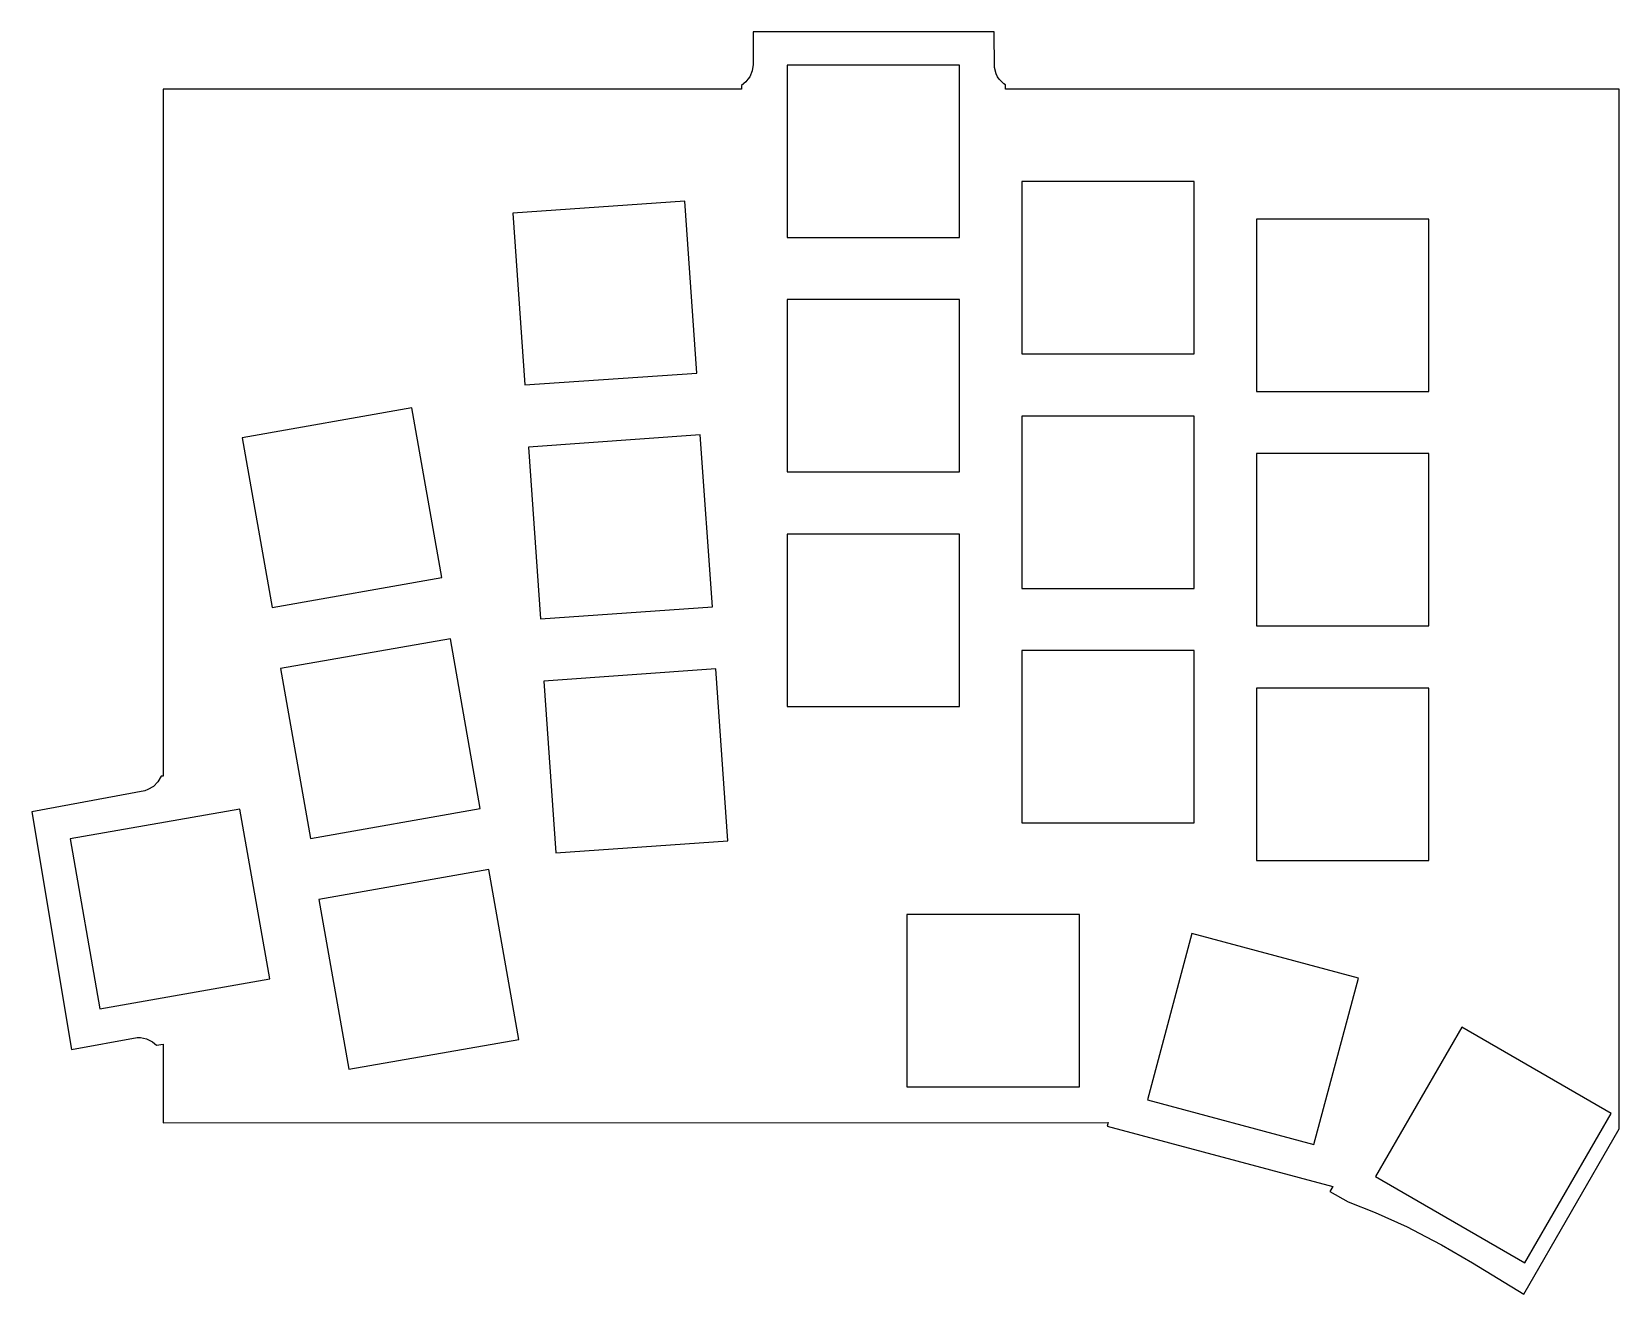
# Model space of a CAD drawing. Header units: millimetres. Extents: x 0 to 129, y -103 to 0.
import ezdxf

# ---------------------------------------------------------------- set-up
doc = ezdxf.new("R2010")
doc.units = ezdxf.units.MM

msp = doc.modelspace()

# ---------------------------------------------------------------- linework, layer by layer
at = {"linetype": 'CONTINUOUS'}
for p, q in [((58.54, -0.01), (58.53, -0.07)), ((58.53, -0.07), (58.53, -2.66)), ((58.6, -0.01), (58.54, -0.01)), ((78.11, 0), (58.6, -0.01)), ((78.13, -2.92), (78.11, 0)), ((58.26, -3.66), (58.12, -3.87)), ((58.46, -3.17), (58.26, -3.66)), ((58.53, -2.66), (58.46, -3.17)), ((75.3, -2.71), (61.3, -2.71)), ((61.3, -2.71), (61.3, -16.71)), ((75.3, -16.71), (75.3, -2.71)), ((78.26, -3.42), (78.13, -2.92)), ((78.38, -3.66), (78.26, -3.42)), ((78.52, -3.87), (78.38, -3.66)), ((10.63, -4.66), (10.62, -60.47)), ((57.58, -4.66), (10.63, -4.66)), ((57.95, -4.07), (57.58, -4.36)), ((57.58, -4.36), (57.58, -4.66)), ((58.12, -3.87), (57.95, -4.07)), ((78.89, -4.24), (78.52, -3.87)), ((79.03, -4.33), (78.89, -4.24)), ((79.03, -4.66), (79.03, -4.33)), ((128.87, -4.66), (79.03, -4.66)), ((128.87, -89.13), (128.87, -4.66)), ((94.35, -12.17), (80.35, -12.17)), ((80.35, -12.17), (80.35, -26.17)), ((94.35, -26.17), (94.35, -12.17)), ((53, -13.76), (39.03, -14.74)), ((53.97, -27.73), (53, -13.76)), ((39.03, -14.74), (40.01, -28.7)), ((113.4, -15.22), (99.4, -15.22)), ((99.4, -15.22), (99.4, -29.22)), ((113.4, -29.22), (113.4, -15.22)), ((61.3, -16.71), (75.3, -16.71)), ((75.3, -21.76), (61.3, -21.76)), ((61.3, -21.76), (61.3, -35.76)), ((75.3, -35.76), (75.3, -21.76)), ((80.35, -26.17), (94.35, -26.17)), ((40.01, -28.7), (53.97, -27.73)), ((99.4, -29.22), (113.4, -29.22)), ((30.82, -30.55), (17.04, -32.98)), ((33.25, -44.34), (30.82, -30.55)), ((94.35, -31.22), (80.35, -31.22)), ((80.35, -31.22), (80.35, -45.22)), ((94.35, -45.22), (94.35, -31.22)), ((17.04, -32.98), (19.47, -46.77)), ((54.25, -32.76), (40.29, -33.74)), ((55.23, -46.73), (54.25, -32.76)), ((40.29, -33.74), (41.26, -47.71)), ((113.4, -34.27), (99.4, -34.27)), ((99.4, -34.27), (99.4, -48.27)), ((113.4, -48.27), (113.4, -34.27)), ((61.3, -35.76), (75.3, -35.76)), ((75.3, -40.81), (61.3, -40.81)), ((61.3, -40.81), (61.3, -54.81)), ((75.3, -54.81), (75.3, -40.81)), ((19.47, -46.77), (33.25, -44.34)), ((80.35, -45.22), (94.35, -45.22)), ((41.26, -47.71), (55.23, -46.73)), ((99.4, -48.27), (113.4, -48.27)), ((33.95, -49.31), (20.16, -51.74)), ((36.38, -63.1), (33.95, -49.31)), ((94.35, -50.27), (80.35, -50.27)), ((80.35, -50.27), (80.35, -64.27)), ((94.35, -64.27), (94.35, -50.27)), ((20.16, -51.74), (22.59, -65.53)), ((55.51, -51.77), (41.54, -52.75)), ((41.54, -52.75), (42.52, -66.71)), ((56.48, -65.73), (55.51, -51.77)), ((113.4, -53.32), (99.4, -53.32)), ((99.4, -53.32), (99.4, -67.32)), ((113.4, -67.32), (113.4, -53.32)), ((61.3, -54.81), (75.3, -54.81)), ((10.47, -60.49), (10.21, -60.94)), ((10.62, -60.47), (10.47, -60.49)), ((9.14, -61.66), (-0.04, -63.38)), ((9.39, -61.57), (9.14, -61.66)), ((9.84, -61.31), (9.39, -61.57)), ((10.21, -60.94), (9.84, -61.31)), ((16.86, -63.15), (3.07, -65.58)), ((19.29, -76.94), (16.86, -63.15)), ((22.59, -65.53), (36.38, -63.1)), ((-0.04, -63.38), (3.18, -82.68)), ((80.35, -64.27), (94.35, -64.27)), ((3.07, -65.58), (5.5, -79.37)), ((42.52, -66.71), (56.48, -65.73)), ((37.07, -68.07), (23.28, -70.5)), ((39.5, -81.86), (37.07, -68.07)), ((99.4, -67.32), (113.4, -67.32)), ((23.28, -70.5), (25.72, -84.29)), ((85.03, -71.72), (71.03, -71.72)), ((71.03, -71.72), (71.03, -85.72)), ((85.03, -85.72), (85.03, -71.72)), ((94.17, -73.26), (90.55, -86.78)), ((107.69, -76.89), (94.17, -73.26)), ((5.5, -79.37), (19.29, -76.94)), ((104.07, -90.41), (107.69, -76.89)), ((116.08, -80.87), (109.08, -93)), ((128.21, -87.87), (116.08, -80.87)), ((3.18, -82.68), (8.52, -81.71)), ((8.52, -81.71), (8.78, -81.71)), ((8.78, -81.71), (9.29, -81.82)), ((9.29, -81.82), (9.76, -82.06)), ((9.76, -82.06), (10.09, -82.34)), ((10.09, -82.34), (10.63, -82.25)), ((10.63, -82.25), (10.64, -88.63)), ((25.72, -84.29), (39.5, -81.86)), ((71.03, -85.72), (85.03, -85.72)), ((90.55, -86.78), (104.07, -90.41)), ((10.64, -88.63), (87.36, -88.62)), ((87.36, -88.62), (87.28, -88.91)), ((87.28, -88.91), (105.61, -93.82)), ((121.21, -100), (128.21, -87.87)), ((121.11, -102.56), (128.87, -89.13)), ((105.61, -93.82), (105.38, -94.21)), ((109.08, -93), (121.21, -100)), ((105.38, -94.21), (106.86, -95.06)), ((106.86, -95.06), (109.04, -95.92)), ((109.04, -95.92), (111.65, -97.1)), ((111.65, -97.1), (113.15, -97.86)), ((113.15, -97.86), (114.43, -98.55)), ((114.43, -98.55), (116.94, -100.02)), ((116.94, -100.02), (121.11, -102.56))]:
    msp.add_line(p, q, dxfattribs=at)

doc.saveas('drawing.dxf')
